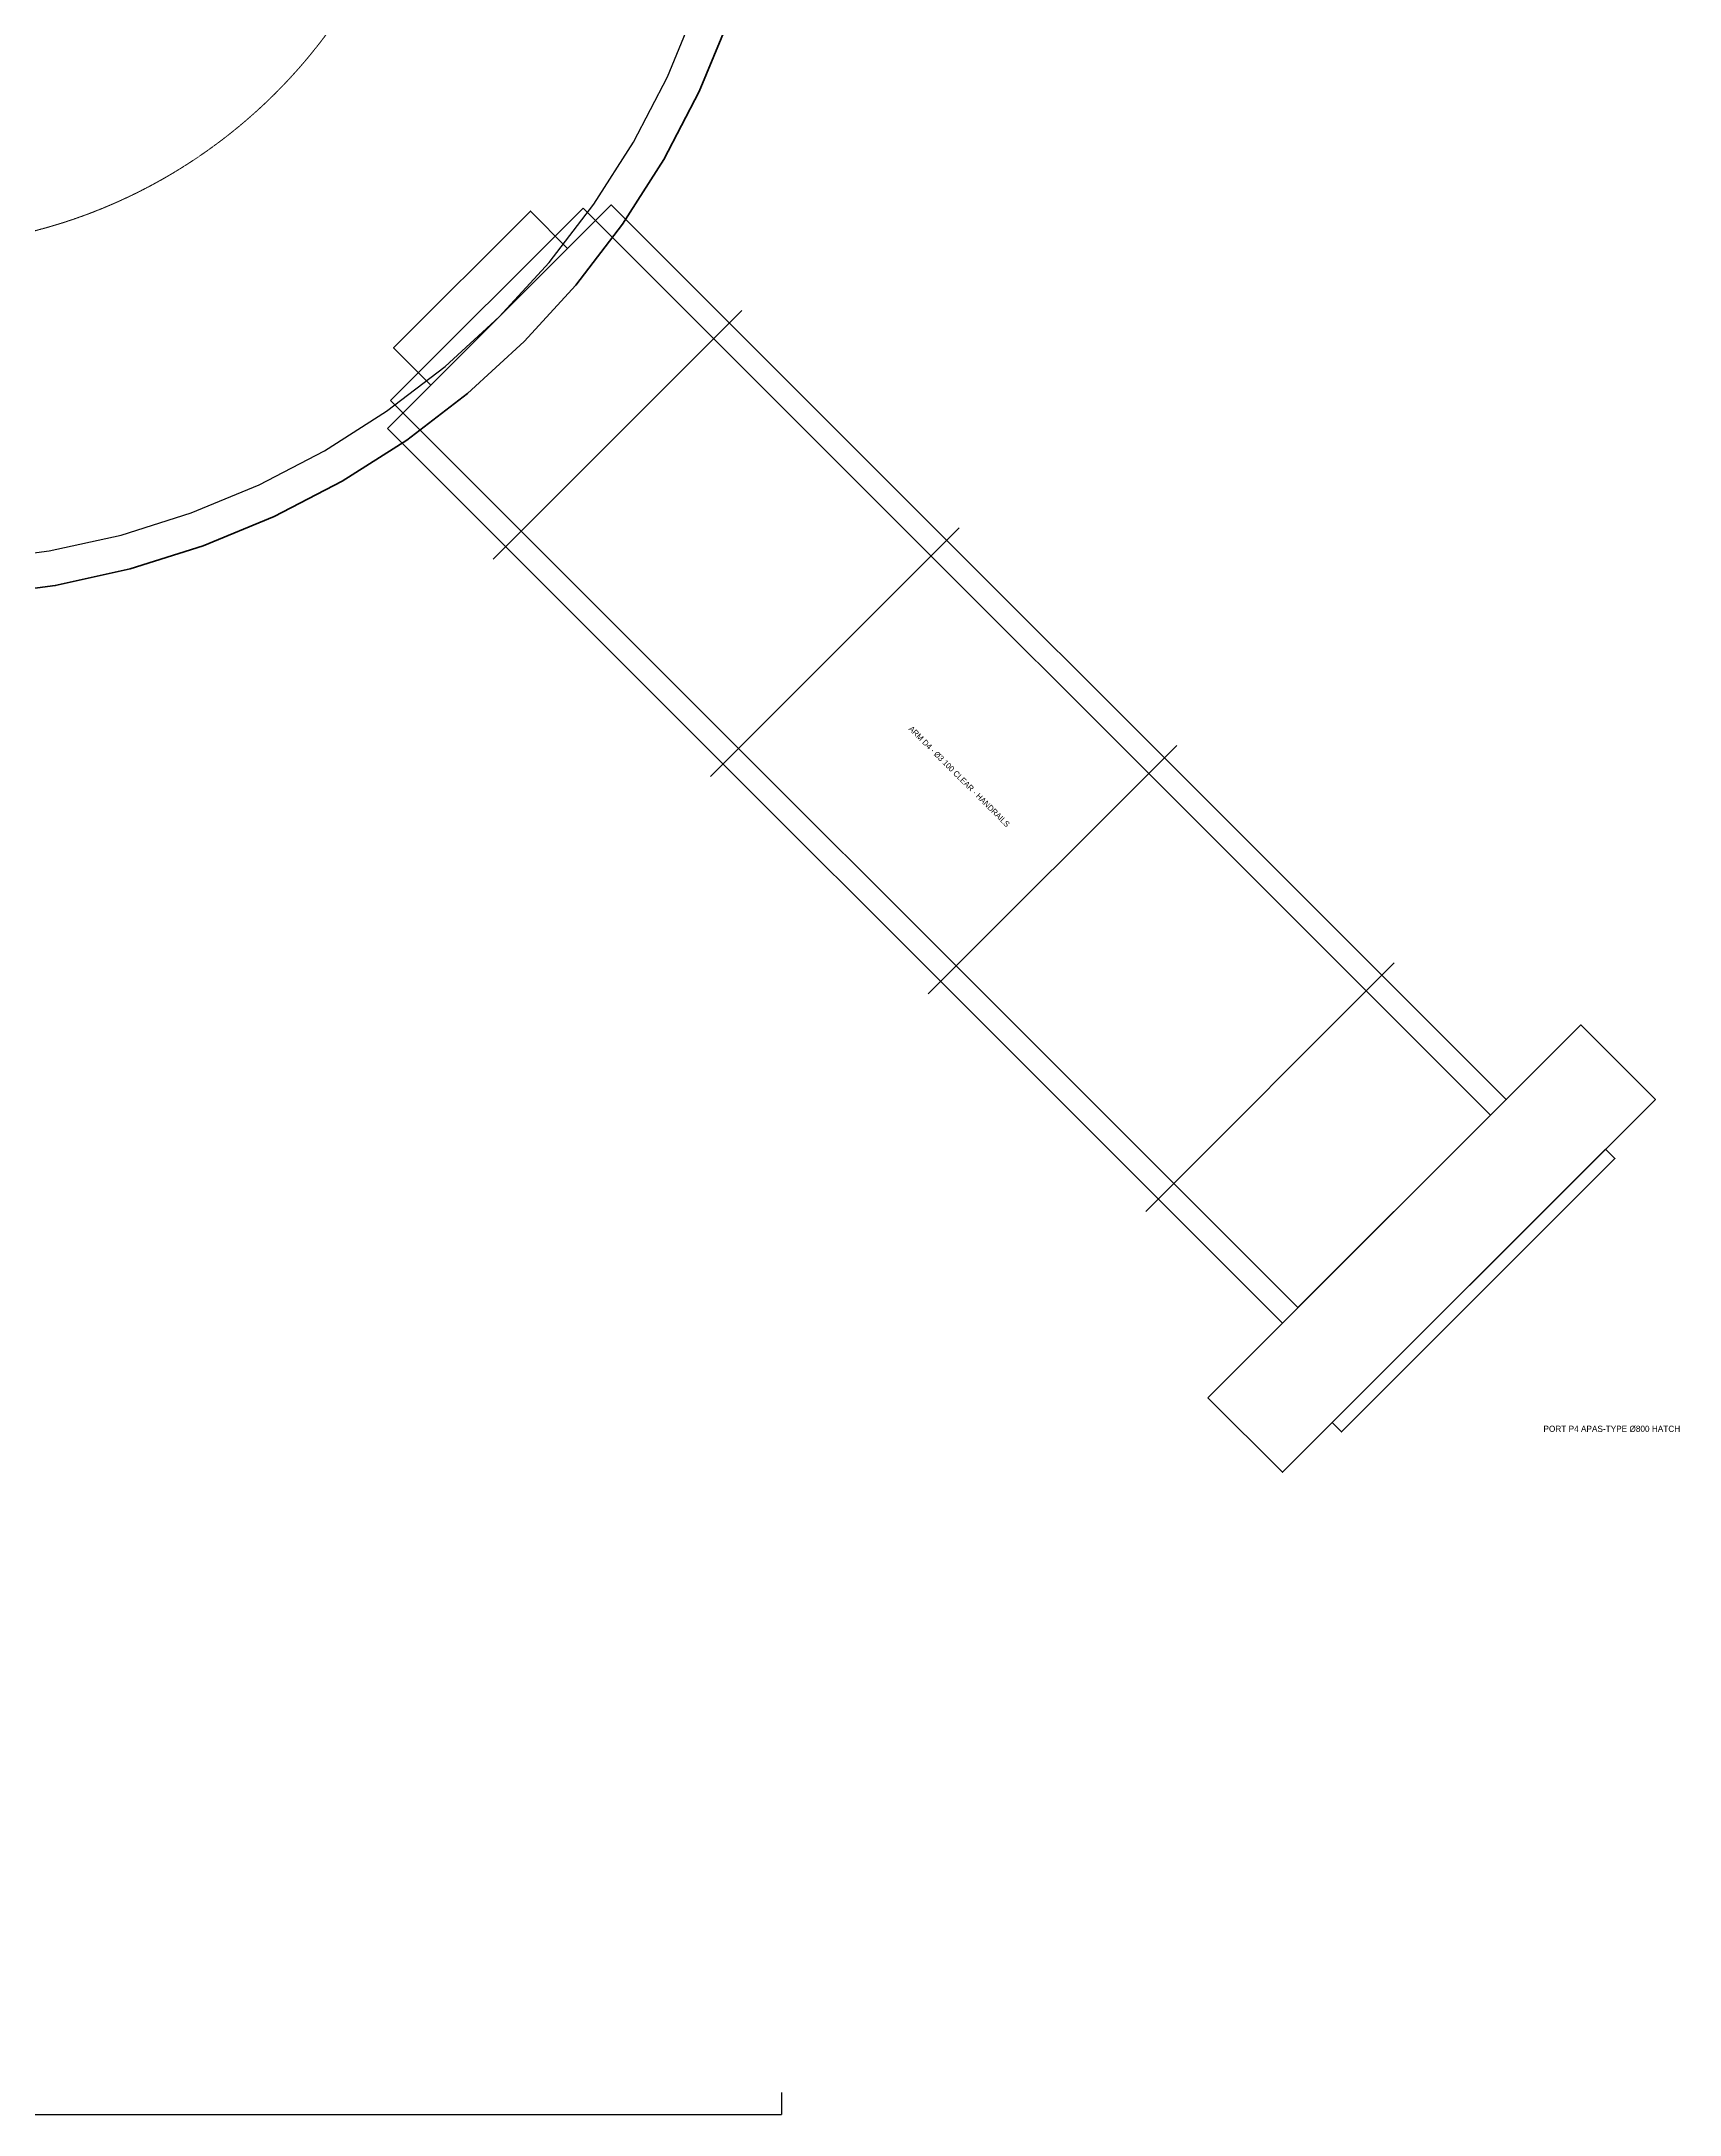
# Model space of a CAD drawing. Header units: millimetres. Extents: x -275 to 40156, y -27250 to 19940.
# Drawn here: x 21520 to 40156, y -27250 to -3655 of the extents above; entities that cross this region are included whole.
import ezdxf
from ezdxf.enums import TextEntityAlignment as Align

# ---------------------------------------------------------------- set-up
doc = ezdxf.new("R2010")
doc.units = ezdxf.units.MM
doc.linetypes.add('DASHED', pattern=[1.524, 1.27, -0.254])
for name, color, linetype, lineweight in [('A-ANNO-DIMS', 2, 'CONTINUOUS', 18), ('A-ANNO-NOTE', 7, 'CONTINUOUS', 18), ('A-ANNO-TEXT', 7, 'CONTINUOUS', 25), ('A-DOOR-PRES', 1, 'CONTINUOUS', 35), ('A-HIDN', 8, 'DASHED', 18), ('A-POCHE', 7, 'CONTINUOUS', 50), ('A-WALL-PRHU', 7, 'CONTINUOUS', 70), ('S-STRC', 7, 'CONTINUOUS', 25)]:
    doc.layers.add(name, color=color, linetype=linetype, lineweight=lineweight)
doc.layers.add('A-VOID', color=7, linetype='CONTINUOUS')
doc.styles.add('OpenSansCondensed-Light', font='OpenSansCondensed-Light.ttf')
doc.dimstyles.new('EZDXF', dxfattribs={"dimtxt": 0.25, "dimasz": 0.175, "dimexe": 0.375, "dimexo": 0.125, "dimgap": 0.1, "dimtad": 1, "dimlfac": 100, "dimzin": 12, "dimdsep": 46, "dimtxsty": 'OpenSansCondensed-Light', "dimblk": 'ARCHTICK', "dimcen": 2.5, "dimazin": 3, "dimtfac": 0.5, "dimtmove": 2, "dimatfit": 3})

# ---------------------------------------------------------------- blocks, each defined once
blk = doc.blocks.new('_ARCHTICK')
at = {"color": 0, "linetype": 'BYBLOCK', "const_width": 0.15}
blk.add_lwpolyline([(-0.5, -0.5), (0.5, 0.5)], dxfattribs=at)

msp = doc.modelspace()

# ---------------------------------------------------------------- linework, layer by layer
at = {"layer": 'A-DOOR-PRES'}
for points in [[(25950.81887, -7566.04256), (25526.5548, -7141.77849), (27082.18972, -5586.14357), (27506.45379, -6010.40764)], [(36203.8672, -19374.7258), (36309.93321, -19480.79182), (39421.20305, -16369.52198), (39315.13703, -16263.45597)]]:
    msp.add_lwpolyline(points, close=True, dxfattribs=at)
at = {"layer": 'A-HIDN'}
msp.add_circle((19940.41123, 0), 6000, dxfattribs=at)
at = {"layer": 'A-POCHE'}
msp.add_lwpolyline([(20811.96866, -9961.94698), (21676.89301, -9848.07753), (22528.60168, -9659.25826), (23360.61266, -9396.92621), (24166.59385, -9063.07787), (24940.41123, -8660.25404), (25676.17559, -8191.52044), (26368.28733, -7660.44443), (27011.47904, -7071.06781), (27600.85566, -6427.8761), (28131.93167, -5735.76436), (28600.66527, -5000), (29003.4891, -4226.18262), (29337.33744, -3420.20143)], dxfattribs=at)
msp.add_lwpolyline([(25455.84412, -8061.01731), (35638.18177, -18243.35495), (38183.76618, -15697.77054), (28001.42853, -5515.43289)], close=True, dxfattribs=at)
at = {"layer": 'A-VOID'}
msp.add_lwpolyline([(20777.10636, -9563.4691), (21607.43374, -9454.15443), (22425.07406, -9272.88793), (23223.80461, -9021.04916), (23997.54654, -8700.55476), (24740.41123, -8313.84388), (25446.74502, -7863.85963), (26111.17228, -7354.02665), (26728.63633, -6788.2251), (27294.43788, -6170.76105), (27804.27085, -5506.33379), (28254.25511, -4800), (28640.96599, -4057.13531), (28961.46039, -3283.39338)], dxfattribs=at)
msp.add_lwpolyline([(25491.19946, -7742.81925), (35814.95847, -18066.57826), (38006.98949, -15874.54724), (27683.23048, -5550.78823)], close=True, dxfattribs=at)
at = {"layer": 'A-WALL-PRHU'}
msp.add_lwpolyline([(34789.65363, -19091.88309), (35638.18177, -19940.41123), (39880.82246, -15697.77054), (39032.29432, -14849.2424)], close=True, dxfattribs=at)
at = {"layer": 'S-STRC'}
for p, q in [((26657.92565, -9545.94155), (29486.35278, -6717.51442)), ((29132.79938, -12020.81528), (31961.22651, -9192.38816)), ((31607.67312, -14495.68901), (34436.10024, -11667.26189)), ((34082.54685, -16970.56275), (36910.97398, -14142.13562))]:
    msp.add_line(p, q, dxfattribs=at)

# ---------------------------------------------------------------- texts
at = {"layer": 'A-ANNO-NOTE'}
msp.add_text('ARM D4 · Ø3 100 CLEAR · HANDRAILS', height=65, rotation=315, dxfattribs=at).set_placement((31961.22651, -12020.81528), align=Align.MIDDLE_CENTER)
at = {"layer": 'A-ANNO-TEXT'}
msp.add_text('PORT P4 APAS-TYPE Ø800 HATCH', height=70, dxfattribs=at).set_placement((39385.84771, -19445.43648), align=Align.MIDDLE_CENTER)

# ---------------------------------------------------------------- dimensions: what is measured, and where the dimension line sits
at = {"layer": 'A-ANNO-DIMS'}
msp.add_linear_dim(base=(9940.41123, -27250), p1=(9940.41123, -27000), p2=(29940.41123, -27000), dimstyle='EZDXF', dxfattribs=at).render()

doc.saveas('drawing.dxf')
